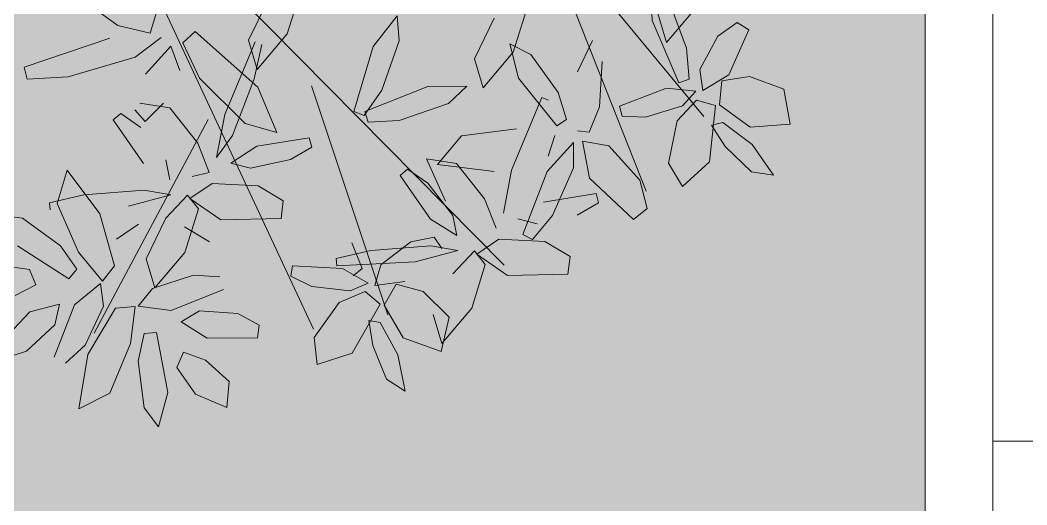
# Model space of a CAD drawing. Header units: metres. Extents: x 349703 to 349913, y 9282546 to 9282694.
# Drawn here: x 349746.432 to 349747.916, y 9282674.637 to 9282675.351 of the extents above; entities that cross this region are included whole.
import ezdxf

# ---------------------------------------------------------------- set-up
doc = ezdxf.new("R2010")
doc.units = ezdxf.units.M
doc.header["$LTSCALE"] = 0.25
doc.layers.add('AREA-VERDE', color=3, linetype='CONTINUOUS', lineweight=9)
doc.layers.add('ARQ-FONDO', color=253, linetype='CONTINUOUS', lineweight=9)

# ---------------------------------------------------------------- blocks, each defined once
blk = doc.blocks.new('291')
at = {"layer": 'AREA-VERDE', "lineweight": 0, "true_color": 0xc4e4b2, "transparency": 33554687}
h = blk.add_hatch(color=3, dxfattribs=at)
h.dxf.hatch_style = 1
h.paths.add_polyline_path([(349597.5555, 9282677.2878), (349595.4206, 9282677.2878), (349595.4206, 9282674.5929), (349597.5555, 9282674.5929)])
at = {"layer": 'ARQ-FONDO'}
for points in [[(349595.3206, 9282677.3878), (349597.6555, 9282677.3878), (349597.6555, 9282670.5231), (349595.3206, 9282670.5231)], [(349595.4206, 9282677.2878), (349597.5555, 9282677.2878), (349597.5555, 9282674.5929), (349595.4206, 9282674.5929)]]:
    blk.add_lwpolyline(points, close=True, dxfattribs=at)
blk = doc.blocks.new('ASOIWHWUR')
at = {"layer": 'ARQ-FONDO'}
blk.add_line((349460.5292, 9282672.1411), (349464.9564, 9282672.1411), dxfattribs=at)
blk.add_lwpolyline([(349460.5292, 9282674.7985), (349464.9564, 9282674.7985), (349464.9564, 9282667.9338), (349467.3168, 9282667.9338), (349467.3168, 9282663.9038), (349464.9564, 9282663.9038), (349464.9564, 9282648.7534), (349467.3168, 9282648.7534), (349467.3168, 9282644.6934), (349464.9564, 9282644.6934), (349464.9564, 9282638.5531), (349460.5292, 9282638.5531), (349460.5292, 9282644.6934), (349458.2689, 9282644.6934), (349458.2689, 9282648.7534), (349460.5293, 9282648.7534), (349460.5293, 9282663.9038), (349458.1689, 9282663.9038), (349458.1689, 9282667.9338), (349460.5292, 9282667.9338), (349460.5292, 9282674.7985)], dxfattribs=at)
blk = doc.blocks.new('ARR2')
at = {"layer": 'ARQ-FONDO', "lineweight": 5}
for p, q in [((2741.5062, 1214.1534), (2741.9224, 1213.0996)), ((2741.7026, 1213.6723), (2742.0451, 1213.2589)), ((2740.9374, 1213.632), (2741.6198, 1212.9417)), ((2741.9318, 1213.5462), (2741.9348, 1213.4632)), ((2741.1861, 1213.527), (2741.1573, 1213.4344)), ((2740.7177, 1213.5098), (2740.7962, 1213.4524)), ((2741.0748, 1213.4209), (2741.1168, 1213.507)), ((2742.0086, 1213.404), (2741.9696, 1213.508)), ((2740.865, 1213.4358), (2740.8793, 1213.4831)), ((2740.8976, 1213.4825), (2741.2131, 1212.8057)), ((2741.6679, 1213.4879), (2741.6391, 1213.3953)), ((2741.9658, 1213.4162), (2741.9472, 1213.4781)), ((2742.0297, 1213.4917), (2741.9658, 1213.4162)), ((2740.7962, 1213.4524), (2740.865, 1213.4358)), ((2741.3916, 1213.4732), (2741.3406, 1213.4076)), ((2741.396, 1213.4197), (2741.3916, 1213.4732)), ((2741.5567, 1213.3817), (2741.5987, 1213.4679)), ((2741.9348, 1213.4632), (2741.9917, 1213.3304)), ((2742.1166, 1213.4588), (2742.0752, 1213.4296)), ((2742.1413, 1213.4433), (2742.1166, 1213.4588)), ((2740.9615, 1213.4397), (2740.9349, 1213.4152)), ((2741.095, 1213.3213), (2740.9615, 1213.4397)), ((2741.1573, 1213.4344), (2741.0935, 1213.3589)), ((2742.0982, 1213.3471), (2742.1413, 1213.4433)), ((2740.7793, 1213.4252), (2740.5966, 1213.3638)), ((2740.8332, 1213.3848), (2740.8888, 1213.4267)), ((2740.9349, 1213.4152), (2740.9708, 1213.3404)), ((2741.0243, 1213.2631), (2741.0888, 1213.4174)), ((2741.0935, 1213.3589), (2741.0748, 1213.4209)), ((2741.1031, 1213.4122), (2741.0871, 1213.3385)), ((2741.3593, 1213.3148), (2741.396, 1213.4197)), ((2741.632, 1213.4135), (2741.6504, 1213.3399)), ((2741.6767, 1213.3909), (2741.632, 1213.4135)), ((2741.8081, 1213.4202), (2741.7762, 1213.3538)), ((2742.0752, 1213.4296), (2742.0366, 1213.3588)), ((2740.8555, 1213.3486), (2740.9097, 1213.4086)), ((2740.9097, 1213.4086), (2740.9282, 1213.3565)), ((2741.3406, 1213.4076), (2741.2992, 1213.2692)), ((2741.6391, 1213.3953), (2741.5753, 1213.3198)), ((2741.735, 1213.3098), (2741.6767, 1213.3909)), ((2742.0141, 1213.3379), (2742.0086, 1213.404)), ((2740.6909, 1213.3429), (2740.8332, 1213.3848)), ((2741.5753, 1213.3198), (2741.5567, 1213.3817)), ((2741.823, 1213.2793), (2741.8287, 1213.3759)), ((2740.5966, 1213.3638), (2740.6033, 1213.3383)), ((2742.0366, 1213.3588), (2742.0428, 1213.3136)), ((2742.0428, 1213.3136), (2742.0982, 1213.3471)), ((2740.6033, 1213.3383), (2740.6909, 1213.3429)), ((2740.9708, 1213.3404), (2741.0681, 1213.2439)), ((2741.0871, 1213.3385), (2741.0405, 1213.2184)), ((2741.2088, 1213.3241), (2741.3717, 1212.8358)), ((2741.5403, 1213.3232), (2741.4573, 1213.3225)), ((2741.501, 1213.2866), (2741.5403, 1213.3232)), ((2741.6504, 1213.3399), (2741.7318, 1213.2384)), ((2741.9917, 1213.3304), (2742.0141, 1213.3379)), ((2742.0835, 1213.3346), (2742.0784, 1213.2833)), ((2742.1426, 1213.3436), (2742.0835, 1213.3346)), ((2742.2155, 1213.3166), (2742.1426, 1213.3436)), ((2741.135, 1213.2246), (2741.095, 1213.3213)), ((2741.3211, 1213.2606), (2741.3593, 1213.3148)), ((2741.4573, 1213.3225), (2741.3229, 1213.2693)), ((2741.7527, 1213.2522), (2741.735, 1213.3098)), ((2741.9658, 1213.3187), (2741.8656, 1213.2806)), ((2742.0284, 1213.3123), (2741.9658, 1213.3187)), ((2741.9997, 1213.2816), (2742.0284, 1213.3123)), ((2742.2292, 1213.2425), (2742.2155, 1213.3166)), ((2740.843, 1213.2869), (2740.9069, 1213.2771)), ((2740.8937, 1213.2867), (2740.8547, 1213.2477)), ((2741.396, 1213.2504), (2741.501, 1213.2866)), ((2741.6357, 1213.1444), (2741.7001, 1213.2988)), ((2741.7001, 1213.2988), (2741.7145, 1213.2935)), ((2741.8656, 1213.2806), (2741.8714, 1213.2591)), ((2741.9212, 1213.2569), (2741.9997, 1213.2816)), ((2742.0296, 1213.2933), (2741.9882, 1213.2496)), ((2742.0698, 1213.282), (2742.0296, 1213.2933)), ((2742.0575, 1213.1617), (2742.0698, 1213.282)), ((2742.0784, 1213.2833), (2742.1438, 1213.2359)), ((2740.7865, 1213.2514), (2740.8025, 1213.2649)), ((2740.8025, 1213.2649), (2740.8457, 1213.2353)), ((2740.8547, 1213.2477), (2740.833, 1213.273)), ((2740.9069, 1213.2771), (2740.9666, 1213.2021)), ((2741.007, 1213.171), (2741.0243, 1213.2631)), ((2741.2992, 1213.2692), (2741.3211, 1213.2606)), ((2741.3229, 1213.2693), (2741.3298, 1213.2467)), ((2741.8006, 1213.2254), (2741.823, 1213.2793)), ((2741.8714, 1213.2591), (2741.9212, 1213.2569)), ((2740.9887, 1213.2525), (2740.7458, 1212.7974)), ((2740.8512, 1213.1584), (2740.7865, 1213.2514)), ((2741.0681, 1213.2439), (2741.135, 1213.2246)), ((2741.3298, 1213.2467), (2741.396, 1213.2504)), ((2741.7318, 1213.2384), (2741.7527, 1213.2522)), ((2741.9882, 1213.2496), (2741.9701, 1213.1593)), ((2742.0617, 1213.2399), (2742.0856, 1213.246)), ((2742.0909, 1213.1949), (2742.0617, 1213.2399)), ((2742.0856, 1213.246), (2742.148, 1213.1986)), ((2742.1438, 1213.2359), (2742.2292, 1213.2425)), ((2741.0405, 1213.2184), (2741.007, 1213.171)), ((2741.4775, 1213.1566), (2741.5289, 1213.2177)), ((2741.5289, 1213.2177), (2741.6461, 1213.2322)), ((2741.7279, 1213.2179), (2741.7133, 1213.1739)), ((2741.7757, 1213.2279), (2741.8006, 1213.2254)), ((2740.9666, 1213.2021), (2740.9914, 1213.1395)), ((2741.0372, 1213.1592), (2741.0924, 1213.1951)), ((2741.0924, 1213.1951), (2741.2042, 1213.2134)), ((2741.2042, 1213.2134), (2741.2095, 1213.1932)), ((2741.7677, 1213.2029), (2741.7117, 1213.1416)), ((2741.7678, 1213.1492), (2741.7677, 1213.2029)), ((2741.7868, 1213.2057), (2741.8014, 1213.1273)), ((2741.8427, 1213.1958), (2741.7868, 1213.2057)), ((2741.9089, 1213.1229), (2741.8427, 1213.1958)), ((2742.1469, 1213.141), (2742.0909, 1213.1949)), ((2742.148, 1213.1986), (2742.1936, 1213.1338)), ((2741.2095, 1213.1932), (2741.1642, 1213.167)), ((2740.899, 1213.1664), (2740.9073, 1213.124)), ((2741.0791, 1213.1485), (2741.0372, 1213.1592)), ((2741.1642, 1213.167), (2741.0791, 1213.1485)), ((2741.4543, 1213.1682), (2741.5183, 1213.1584)), ((2741.495, 1213.0781), (2741.4543, 1213.1682)), ((2741.5984, 1213.1413), (2741.4775, 1213.1566)), ((2741.5183, 1213.1584), (2741.578, 1213.0834)), ((2741.9701, 1213.1593), (2741.9995, 1213.1096)), ((2741.9995, 1213.1096), (2742.0575, 1213.1617)), ((2740.6882, 1213.1446), (2740.667, 1213.0735)), ((2740.7584, 1213.0511), (2740.6882, 1213.1446)), ((2740.9914, 1213.1395), (2740.9549, 1213.131)), ((2741.3979, 1213.1328), (2741.4138, 1213.1462)), ((2741.4625, 1213.0397), (2741.3979, 1213.1328)), ((2741.4138, 1213.1462), (2741.457, 1213.1166)), ((2741.6183, 1213.0524), (2741.6357, 1213.1444)), ((2741.7117, 1213.1416), (2741.6592, 1213.007)), ((2741.7228, 1213.0476), (2741.7678, 1213.1492)), ((2742.1936, 1213.1338), (2742.1469, 1213.141)), ((2740.9971, 1213.1162), (2740.9502, 1213.0841)), ((2741.0954, 1213.1107), (2740.9971, 1213.1162)), ((2741.1488, 1213.0788), (2741.0954, 1213.1107)), ((2741.457, 1213.1166), (2741.5103, 1213.0477)), ((2741.8014, 1213.1273), (2741.8954, 1213.0393)), ((2741.9247, 1213.0627), (2741.9089, 1213.1229)), ((2740.6506, 1213.0747), (2740.724, 1213.0919)), ((2740.724, 1213.0919), (2740.8524, 1213.1015)), ((2740.9096, 1213.0916), (2740.8191, 1213.0677)), ((2740.8524, 1213.1015), (2740.9096, 1213.0916)), ((2740.899, 1213.0418), (2740.9448, 1213.0911)), ((2740.9448, 1213.0911), (2740.9682, 1213.0618)), ((2741.7037, 1213.0764), (2741.8156, 1213.0947)), ((2741.8156, 1213.0947), (2741.8208, 1213.0745)), ((2740.652, 1213.0595), (2740.6506, 1213.0747)), ((2740.667, 1213.0735), (2740.7129, 1212.9693)), ((2740.9502, 1213.0841), (2741.0156, 1213.0384)), ((2741.1443, 1213.0415), (2741.1488, 1213.0788)), ((2741.578, 1213.0834), (2741.6027, 1213.0208)), ((2741.8208, 1213.0745), (2741.7755, 1213.0483)), ((2740.5936, 1213.0419), (2740.5432, 1213.0483)), ((2740.7896, 1212.9404), (2740.7584, 1213.0511)), ((2740.9682, 1213.0618), (2740.9394, 1212.9692)), ((2741.5103, 1213.0477), (2741.5187, 1213.0053)), ((2741.6804, 1212.9966), (2741.7228, 1213.0476)), ((2741.8954, 1213.0393), (2741.9247, 1213.0627)), ((2740.6745, 1212.9832), (2740.5936, 1213.0419)), ((2740.8403, 1213.0291), (2740.7934, 1212.997)), ((2740.857, 1212.9557), (2740.899, 1213.0418)), ((2740.992, 1212.9916), (2740.9385, 1213.0235)), ((2741.0156, 1213.0384), (2741.1443, 1213.0415)), ((2741.5187, 1213.0053), (2741.4625, 1213.0397)), ((2741.6904, 1213.0298), (2741.6486, 1213.0405)), ((2741.4703, 1213.0015), (2741.4206, 1212.9917)), ((2741.4866, 1212.9773), (2741.4703, 1213.0015)), ((2741.6592, 1213.007), (2741.6804, 1212.9966)), ((2740.5828, 1212.983), (2740.6923, 1212.9126)), ((2740.7087, 1212.9332), (2740.6745, 1212.9832)), ((2741.3172, 1212.935), (2741.2954, 1212.9893)), ((2741.3353, 1212.9732), (2741.4638, 1212.9828)), ((2741.4206, 1212.9917), (2741.3566, 1212.9426)), ((2741.4638, 1212.9828), (2741.521, 1212.9729)), ((2741.6084, 1212.9976), (2741.5615, 1212.9655)), ((2741.7067, 1212.992), (2741.6084, 1212.9976)), ((2741.7602, 1212.9601), (2741.7067, 1212.992)), ((2740.7129, 1212.9693), (2740.7635, 1212.9079)), ((2740.9394, 1212.9692), (2740.8756, 1212.8937)), ((2741.2619, 1212.956), (2741.3353, 1212.9732)), ((2741.521, 1212.9729), (2741.4304, 1212.949)), ((2741.5103, 1212.9231), (2741.5562, 1212.9724)), ((2741.5562, 1212.9724), (2741.5795, 1212.9431)), ((2741.5615, 1212.9655), (2741.627, 1212.9197)), ((2741.7557, 1212.9228), (2741.7602, 1212.9601)), ((2740.6081, 1212.9329), (2740.5392, 1212.9429)), ((2740.7635, 1212.9079), (2740.7896, 1212.9404)), ((2740.8756, 1212.8937), (2740.857, 1212.9557)), ((2741.1686, 1212.9408), (2741.1651, 1212.9188)), ((2741.2755, 1212.9348), (2741.1686, 1212.9408)), ((2741.2634, 1212.9408), (2741.2619, 1212.956)), ((2741.4304, 1212.949), (2741.2634, 1212.9408)), ((2741.3566, 1212.9426), (2741.3439, 1212.8989)), ((2741.5795, 1212.9431), (2741.5508, 1212.8505)), ((2740.6218, 1212.8999), (2740.6081, 1212.9329)), ((2740.6923, 1212.9126), (2740.7087, 1212.9332)), ((2740.9578, 1212.9208), (2740.8705, 1212.8919)), ((2741.014, 1212.917), (2740.9578, 1212.9208)), ((2741.1651, 1212.9188), (2741.2097, 1212.8965)), ((2741.3302, 1212.9035), (2741.2755, 1212.9348)), ((2741.2977, 1212.9194), (2741.3172, 1212.935)), ((2741.627, 1212.9197), (2741.7557, 1212.9228)), ((2740.5775, 1212.8772), (2740.6218, 1212.8999)), ((2740.7598, 1212.9027), (2740.7043, 1212.8577)), ((2740.7656, 1212.8544), (2740.7598, 1212.9027)), ((2741.2097, 1212.8965), (2741.2914, 1212.8872)), ((2741.2914, 1212.8872), (2741.3302, 1212.9035)), ((2741.3439, 1212.8989), (2741.4081, 1212.9069)), ((2741.3896, 1212.9015), (2741.3641, 1212.8567)), ((2741.4472, 1212.8857), (2741.3896, 1212.9015)), ((2740.8705, 1212.8919), (2740.8394, 1212.8545)), ((2740.9103, 1212.8452), (2741.0214, 1212.8902)), ((2741.3235, 1212.8857), (2741.2679, 1212.8626)), ((2741.3556, 1212.859), (2741.3235, 1212.8857)), ((2741.5028, 1212.8314), (2741.4472, 1212.8857)), ((2740.6723, 1212.8587), (2740.6091, 1212.8428)), ((2740.7043, 1212.8577), (2740.6605, 1212.7461)), ((2740.6623, 1212.8146), (2740.6723, 1212.8587)), ((2740.7265, 1212.7712), (2740.7656, 1212.8544)), ((2740.8331, 1212.8536), (2740.7916, 1212.8502)), ((2740.8233, 1212.7747), (2740.8331, 1212.8536)), ((2740.8394, 1212.8545), (2740.9103, 1212.8452)), ((2741.2679, 1212.8626), (2741.2147, 1212.7875)), ((2741.2955, 1212.7542), (2741.3556, 1212.859)), ((2741.3641, 1212.8567), (2741.4045, 1212.7868)), ((2740.6091, 1212.8428), (2740.5356, 1212.7647)), ((2740.7916, 1212.8502), (2740.7328, 1212.7514)), ((2740.9705, 1212.8444), (2740.9316, 1212.8213)), ((2741.0525, 1212.8388), (2740.9705, 1212.8444)), ((2741.0974, 1212.8143), (2741.0525, 1212.8388)), ((2741.4869, 1212.7751), (2741.4683, 1212.837)), ((2741.4852, 1212.7581), (2741.5028, 1212.8314)), ((2741.5508, 1212.8505), (2741.4869, 1212.7751)), ((2740.6018, 1212.7589), (2740.6623, 1212.8146)), ((2740.9316, 1212.8213), (2740.9865, 1212.7864)), ((2741.0939, 1212.7868), (2741.0974, 1212.8143)), ((2741.3311, 1212.8239), (2741.3554, 1212.8197)), ((2741.3395, 1212.7709), (2741.3311, 1212.8239)), ((2741.3554, 1212.8197), (2741.3931, 1212.751)), ((2740.8525, 1212.7964), (2740.8398, 1212.7372)), ((2740.8788, 1212.7987), (2740.8525, 1212.7964)), ((2740.9029, 1212.6708), (2740.8788, 1212.7987)), ((2741.2147, 1212.7875), (2741.2213, 1212.7302)), ((2741.4045, 1212.7868), (2741.4852, 1212.7581)), ((2740.685, 1212.733), (2740.7265, 1212.7712)), ((2740.7793, 1212.6696), (2740.8233, 1212.7747)), ((2740.9865, 1212.7864), (2741.0939, 1212.7868)), ((2741.3688, 1212.6988), (2741.3395, 1212.7709)), ((2740.5532, 1212.7432), (2740.6018, 1212.7589)), ((2740.7328, 1212.7514), (2740.7132, 1212.6361)), ((2740.9364, 1212.7563), (2740.922, 1212.7236)), ((2740.9834, 1212.7398), (2740.9364, 1212.7563)), ((2741.2213, 1212.7302), (2741.2955, 1212.7542)), ((2741.3931, 1212.751), (2741.4085, 1212.6733)), ((2740.8398, 1212.7372), (2740.8528, 1212.6381)), ((2740.922, 1212.7236), (2740.9621, 1212.6668)), ((2741.0335, 1212.6938), (2740.9834, 1212.7398)), ((2741.0286, 1212.6386), (2741.0335, 1212.6938)), ((2741.4085, 1212.6733), (2741.3688, 1212.6988)), ((2740.7132, 1212.6361), (2740.7793, 1212.6696)), ((2740.8828, 1212.5972), (2740.9029, 1212.6708)), ((2740.9621, 1212.6668), (2741.0286, 1212.6386)), ((2740.8528, 1212.6381), (2740.8828, 1212.5972))]:
    blk.add_line(p, q, dxfattribs=at)

msp = doc.modelspace()

# ---------------------------------------------------------------- block references
at = {"layer": 'ARQ-FONDO'}
for name, p in [('ASOIWHWUR', (287.337, 2.5893)), ('291', (150.2107, 0))]:
    msp.add_blockref(name, p, dxfattribs=at)
at = {"layer": 'ARQ-FONDO', "xscale": 0.6917913537138002, "yscale": 0.6917913537138002, "zscale": 0.6917913537138002}
msp.add_blockref('ARR2', (347850.5168, 9281835.8871), dxfattribs=at)

doc.saveas('drawing.dxf')
